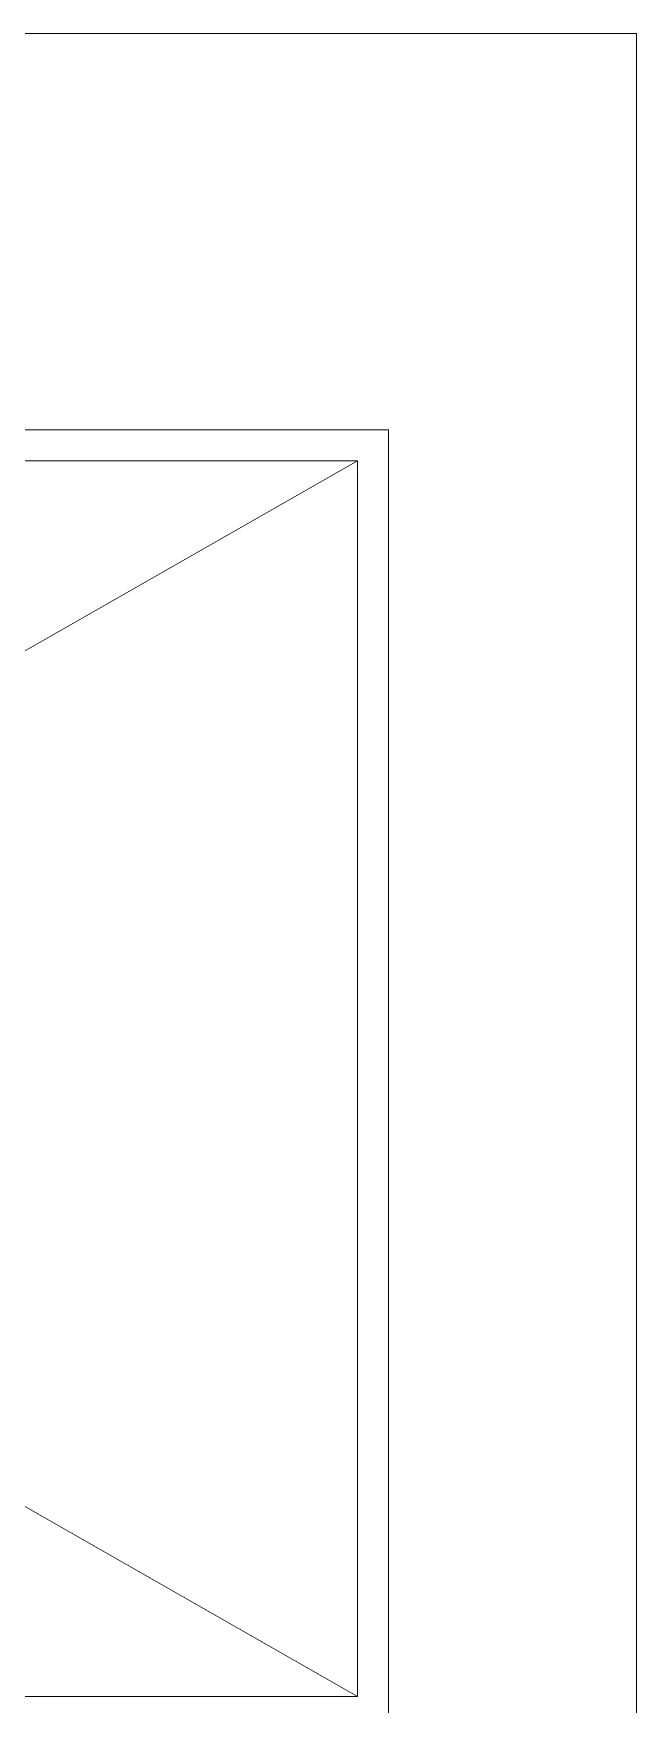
# Model space of a CAD drawing. Header units: millimetres. Extents: x 6235 to 48037, y -18077 to 8615.
# Drawn here: x 20449 to 21424, y 3801 to 6506 of the extents above; entities that cross this region are included whole.
import ezdxf

# ---------------------------------------------------------------- set-up
doc = ezdxf.new("R2010")
doc.units = ezdxf.units.MM
doc.header["$LTSCALE"] = 0.25

msp = doc.modelspace()

# ---------------------------------------------------------------- linework, layer by layer
at = {"linetype": 'ByBlock', "lineweight": 5}
for p, q in [((21022.911, 5864.226), (17922.911, 5864.226)), ((21022.911, 3764.226), (21022.911, 5864.226)), ((20972.911, 5814.226), (17972.911, 5814.226)), ((20272.911, 5414.226), (20972.911, 5814.226)), ((20972.911, 3814.226), (20972.911, 5814.226)), ((20272.911, 4214.226), (20972.911, 3814.226)), ((17972.911, 3814.226), (20972.911, 3814.226))]:
    msp.add_line(p, q, dxfattribs=at)
at = {"linetype": 'ByBlock', "lineweight": 15}
msp.add_lwpolyline([(12975.016, 6505.861), (21424.464, 6505.861), (21424.464, 2428.733), (12975.016, 2428.733)], close=True, dxfattribs=at)

doc.saveas('drawing.dxf')
